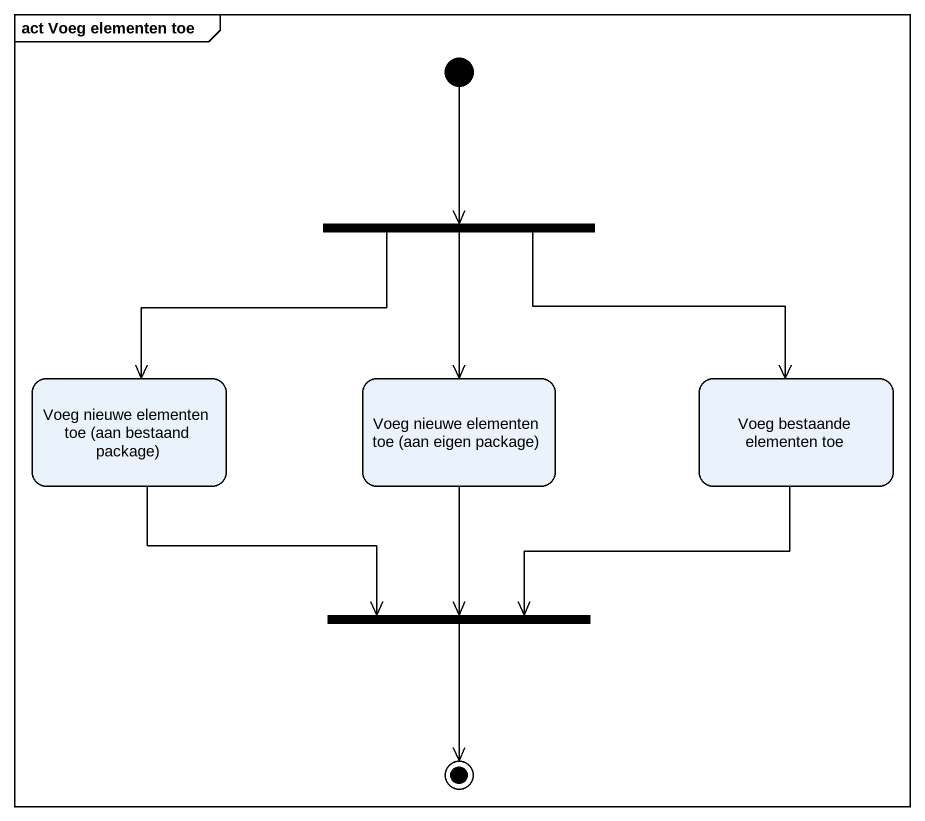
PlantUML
@startuml
mainframe act Voeg elementen toe
hide empty description
state fork1 <<fork>>
state "Voeg nieuwe elementen toe (aan bestaand package)" as Voeg_nieuwe_elementen_toe
state "Voeg nieuwe elementen toe (aan eigen package)" as Voeg_nieuwe_elementen_toe_2
state "Voeg bestaande elementen toe" as Voeg_bestaande_elementen_toe
state fork2 <<join>>
[*] --> fork1
fork1 --> Voeg_nieuwe_elementen_toe
fork1 --> Voeg_nieuwe_elementen_toe_2
fork1 --> Voeg_bestaande_elementen_toe
Voeg_nieuwe_elementen_toe -right-> fork2
Voeg_nieuwe_elementen_toe_2 --> fork2
Voeg_bestaande_elementen_toe -left-> fork2
fork2 --> [*]
@enduml
